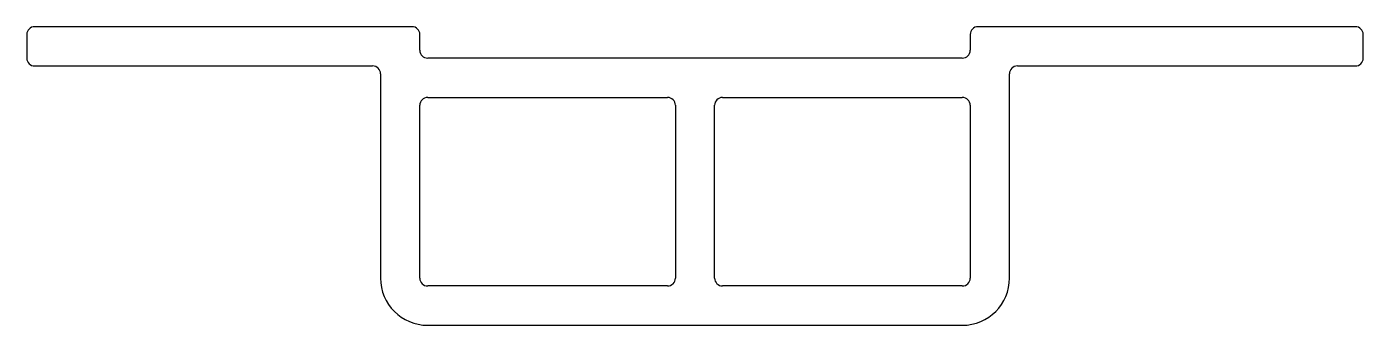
# Model space of a CAD drawing. Extents: x 2494.1 to 2579.1, y 1478.2 to 1497.2.
import ezdxf

# ---------------------------------------------------------------- set-up
doc = ezdxf.new("R2010")
doc.units = 0
doc.layers.get('0').update_dxf_attribs({"linetype": 'CONTINUOUS'})

msp = doc.modelspace()

# ---------------------------------------------------------------- linework, layer by layer
for p, q in [((2518.605, 1497.237), (2494.605, 1497.237)), ((2578.605, 1497.237), (2554.605, 1497.237)), ((2494.105, 1496.737), (2494.105, 1495.237)), ((2519.105, 1495.737), (2519.105, 1496.737)), ((2554.105, 1496.737), (2554.105, 1495.737)), ((2579.105, 1495.237), (2579.105, 1496.737)), ((2553.605, 1495.237), (2519.605, 1495.237)), ((2494.605, 1494.737), (2516.105, 1494.737)), ((2557.105, 1494.737), (2578.605, 1494.737)), ((2516.605, 1494.237), (2516.605, 1481.237)), ((2556.605, 1481.237), (2556.605, 1494.237)), ((2519.605, 1492.737), (2534.855, 1492.737)), ((2538.355, 1492.737), (2553.605, 1492.737)), ((2519.105, 1481.237), (2519.105, 1492.237)), ((2535.355, 1492.237), (2535.355, 1481.237)), ((2537.855, 1481.237), (2537.855, 1492.237)), ((2554.105, 1492.237), (2554.105, 1481.237)), ((2534.855, 1480.737), (2519.605, 1480.737)), ((2553.605, 1480.737), (2538.355, 1480.737)), ((2519.605, 1478.237), (2553.605, 1478.237))]:
    msp.add_line(p, q)
for centre, radius, start, end in [((2494.605, 1496.737), 0.5, 90, 180), ((2518.605, 1496.737), 0.5, 0, 90), ((2554.605, 1496.737), 0.5, 90, 180), ((2578.605, 1496.737), 0.5, 0, 90), ((2494.605, 1495.237), 0.5, 180, 270), ((2519.605, 1495.737), 0.5, 180, 270), ((2553.605, 1495.737), 0.5, 270, 0), ((2578.605, 1495.237), 0.5, 270, 0), ((2516.105, 1494.237), 0.5, 0, 90), ((2557.105, 1494.237), 0.5, 90, 180), ((2519.605, 1492.237), 0.5, 90, 180), ((2534.855, 1492.237), 0.5, 0, 90), ((2538.355, 1492.237), 0.5, 90, 180), ((2553.605, 1492.237), 0.5, 0, 90), ((2519.605, 1481.237), 3, 180, 270), ((2519.605, 1481.237), 0.5, 180, 270), ((2534.855, 1481.237), 0.5, 270, 0), ((2538.355, 1481.237), 0.5, 180, 270), ((2553.605, 1481.237), 0.5, 270, 0), ((2553.605, 1481.237), 3, 270, 0)]:
    msp.add_arc(centre, radius, start, end)

doc.saveas('drawing.dxf')
